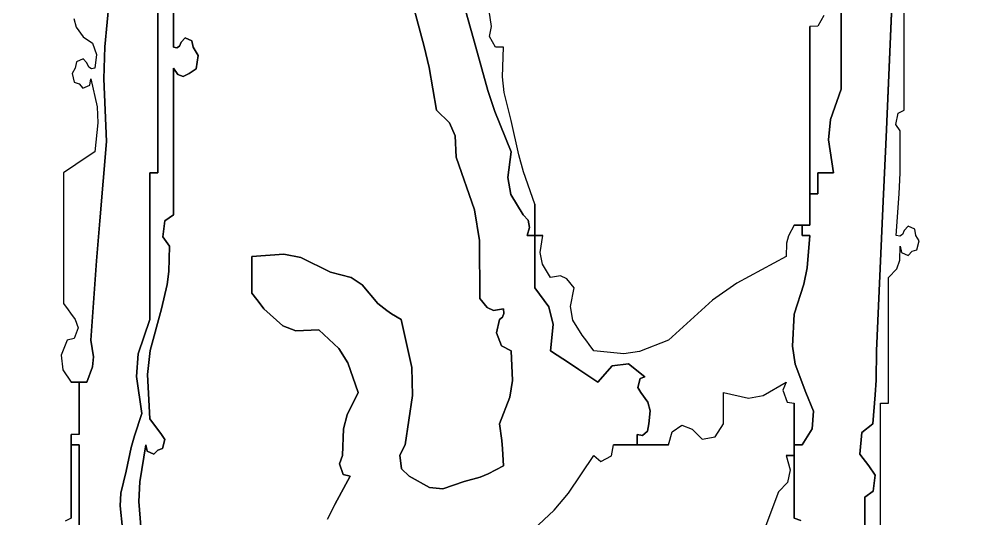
# Model space of a CAD drawing. Header units: millimetres. Extents: x 684742 to 685648, y 2544795 to 2545581.
# Drawn here: x 685617.531 to 685619.283, y 2544888.287 to 2544889.191 of the extents above; entities that cross this region are included whole.
import ezdxf

# ---------------------------------------------------------------- set-up
doc = ezdxf.new("R2010")
doc.units = ezdxf.units.MM
doc.layers.add('_0', color=7, linetype='Continuous')
doc.layers.add('JT-道路红线', color=7, linetype='Continuous', lineweight=5)

# ---------------------------------------------------------------- blocks, each defined once
blk = doc.blocks.new('dianziq11')
for p, q in [((1203655.8, -137525.3), (1203610, -137218.6)), ((1205667.8, -137224.1), (1205667.8, -137489.1)), ((1205667.8, -137489.1), (1205667.8, -137224.1)), ((1201463.1, -137284.4), (1201429.7, -137643.2)), ((1201429.7, -137643.2), (1201463.1, -137284.4)), ((1205925.5, -138163.7), (1205961.6, -137344.6)), ((1205961.6, -137344.6), (1205925.5, -138163.7)), ((1201824.8, -137501.2), (1201824.8, -137404.8)), ((1201824.8, -137404.8), (1201824.8, -137501.2)), ((1203203.7, -137404.8), (1203268.4, -137641.1)), ((1203268.4, -137641.1), (1203203.7, -137404.8)), ((1201734.3, -137742.1), (1201734.3, -137428.9)), ((1201734.3, -137428.9), (1201734.3, -137742.1)), ((1203565.4, -137645.7), (1203507.1, -137440.1)), ((1203507.1, -137440.1), (1203565.4, -137645.7)), ((1205566.3, -137463), (1205532.1, -137523.8)), ((1206029.5, -137621.7), (1206029.5, -137428.9)), ((1201252.4, -137480.4), (1201265, -137530.8)), ((1201265, -137530.8), (1201304.8, -137585.5)), ((1201824.8, -137549.4), (1201824.8, -137501.2)), ((1201824.8, -137501.2), (1201824.8, -137549.4)), ((1203643.5, -137583.2), (1203655.8, -137525.3)), ((1205532.1, -137523.8), (1205486.9, -137525.3)), ((1205486.9, -137525.3), (1205486.9, -138489)), ((1205486.9, -138489), (1205486.9, -137525.3)), ((1205486.9, -137525.3), (1205486.9, -138489)), ((1205667.8, -137489.1), (1205667.8, -137621.7)), ((1205667.8, -137621.7), (1205667.8, -137489.1)), ((1201304.8, -137585.5), (1201358.8, -137622.2)), ((1201824.8, -137645.7), (1201824.8, -137549.4)), ((1201824.8, -137549.4), (1201824.8, -137645.7)), ((1203678.4, -137645.3), (1203643.5, -137583.2)), ((1201358.8, -137622.2), (1201383, -137686.6)), ((1201860.1, -137639.2), (1201844.8, -137649.4)), ((1201844.8, -137649.4), (1201860.1, -137639.2)), ((1201870, -137615.6), (1201860.1, -137639.2)), ((1201860.1, -137639.2), (1201870, -137615.6)), ((1201892.2, -137591.7), (1201870, -137615.6)), ((1201870, -137615.6), (1201892.2, -137591.7)), ((1201930.7, -137608.8), (1201892.2, -137591.7)), ((1201892.2, -137591.7), (1201930.7, -137608.8)), ((1201937.8, -137645.7), (1201930.7, -137608.8)), ((1201930.7, -137608.8), (1201937.8, -137645.7)), ((1203268.4, -137641.1), (1203295.7, -137762.4)), ((1203295.7, -137762.4), (1203268.4, -137641.1)), ((1205667.8, -137621.7), (1205667.8, -137886.7)), ((1205667.8, -137886.7), (1205667.8, -137621.7)), ((1206029.5, -138007.1), (1206029.5, -137621.7)), ((1201383, -137686.6), (1201372.6, -137766.2)), ((1201429.7, -137643.2), (1201425.1, -137826.8)), ((1201425.1, -137826.8), (1201429.7, -137643.2)), ((1201844.8, -137649.4), (1201824.8, -137645.7)), ((1201824.8, -137645.7), (1201844.8, -137649.4)), ((1201968, -137692.1), (1201937.8, -137645.7)), ((1201937.8, -137645.7), (1201968, -137692.1)), ((1201956.5, -137769), (1201968, -137692.1)), ((1201968, -137692.1), (1201956.5, -137769)), ((1203633, -137894.1), (1203565.4, -137645.7)), ((1203565.4, -137645.7), (1203633, -137894.1)), ((1203723.7, -137645.7), (1203678.4, -137645.3)), ((1203718.8, -137816), (1203723.7, -137645.7)), ((1201266.7, -137729.3), (1201259.6, -137766.2)), ((1201305.2, -137712.2), (1201266.7, -137729.3)), ((1201327.4, -137736.1), (1201305.2, -137712.2)), ((1201337.2, -137759.6), (1201327.4, -137736.1)), ((1201734.3, -138368.5), (1201734.3, -137742.1)), ((1201734.3, -137742.1), (1201734.3, -138368.5)), ((1201259.6, -137766.2), (1201241.7, -137795.9)), ((1201241.7, -137795.9), (1201254.5, -137847.2)), ((1201352.6, -137769.9), (1201337.2, -137759.6)), ((1201372.6, -137766.2), (1201352.6, -137769.9)), ((1201824.8, -138103.5), (1201824.8, -137766.2)), ((1201824.8, -137766.2), (1201849.6, -137803.2)), ((1201849.6, -137803.2), (1201824.8, -137766.2)), ((1201824.8, -137766.2), (1201824.8, -138103.5)), ((1201849.6, -137803.2), (1201880.2, -137813.4)), ((1201880.2, -137813.4), (1201849.6, -137803.2)), ((1201880.2, -137813.4), (1201915.2, -137796.3)), ((1201915.2, -137796.3), (1201880.2, -137813.4)), ((1201915.2, -137796.3), (1201956.5, -137769)), ((1201956.5, -137769), (1201915.2, -137796.3)), ((1203295.7, -137762.4), (1203339.3, -138007.1)), ((1203339.3, -138007.1), (1203295.7, -137762.4)), ((1201254.5, -137847.2), (1201282.2, -137856.5)), ((1201282.2, -137856.5), (1201304.5, -137880.4)), ((1201304.5, -137880.4), (1201343, -137863.3)), ((1201343, -137863.3), (1201350, -137826.4)), ((1201350, -137826.4), (1201385.4, -137988.8)), ((1201425.1, -137826.8), (1201440.4, -138187.8)), ((1201440.4, -138187.8), (1201425.1, -137826.8)), ((1203728.4, -137905.7), (1203718.8, -137816)), ((1203674.2, -138015.9), (1203633, -137894.1)), ((1203633, -137894.1), (1203674.2, -138015.9)), ((1203768.9, -138067.3), (1203728.4, -137905.7)), ((1205667.8, -137886.7), (1205604.7, -138061.8)), ((1205604.7, -138061.8), (1205667.8, -137886.7)), ((1201385.4, -137988.8), (1201390.3, -138080.6)), ((1203339.3, -138007.1), (1203414.3, -138080.7)), ((1203414.3, -138080.7), (1203339.3, -138007.1)), ((1203768.9, -138248), (1203674.2, -138015.9)), ((1203674.2, -138015.9), (1203768.9, -138248)), ((1205982.1, -138090.5), (1205994.5, -138024.4)), ((1205994.5, -138024.4), (1206029.5, -138007.1)), ((1201390.3, -138080.6), (1201372.6, -138248)), ((1203414.3, -138080.7), (1203445.1, -138154.5)), ((1203445.1, -138154.5), (1203414.3, -138080.7)), ((1203811.8, -138265.1), (1203768.9, -138067.3)), ((1205604.7, -138061.8), (1205593.8, -138178.1)), ((1205593.8, -138178.1), (1205604.7, -138061.8)), ((1201824.8, -138272.1), (1201824.8, -138103.5)), ((1201824.8, -138103.5), (1201824.8, -138272.1)), ((1206006.9, -138127.6), (1205982.1, -138090.5)), ((1206005.7, -138368.8), (1206006.9, -138127.6)), ((1201440.4, -138187.8), (1201401, -138645.1)), ((1201401, -138645.1), (1201440.4, -138187.8)), ((1203445.1, -138154.5), (1203452.4, -138278.1)), ((1203452.4, -138278.1), (1203445.1, -138154.5)), ((1205593.8, -138178.1), (1205622.6, -138368.5)), ((1205622.6, -138368.5), (1205593.8, -138178.1)), ((1205907.4, -138573.3), (1205925.5, -138163.7)), ((1205925.5, -138163.7), (1205907.4, -138573.3)), ((1201372.6, -138248), (1201300.3, -138296.2)), ((1203748.2, -138394.5), (1203768.9, -138248)), ((1203768.9, -138248), (1203748.2, -138394.5)), ((1201300.3, -138296.2), (1201264.1, -138320.3)), ((1201824.8, -138609.4), (1201824.8, -138272.1)), ((1201824.8, -138272.1), (1201824.8, -138609.4)), ((1203452.4, -138278.1), (1203556.5, -138581.1)), ((1203556.5, -138581.1), (1203452.4, -138278.1)), ((1203839.2, -138362.6), (1203811.8, -138265.1)), ((1201264.1, -138320.3), (1201191.8, -138368.5)), ((1203904.5, -138549.2), (1203839.2, -138362.6)), ((1201191.8, -138368.5), (1201191.8, -138669.6)), ((1201689.1, -138705.8), (1201689.1, -138368.5)), ((1201689.1, -138368.5), (1201707.2, -138368.5)), ((1201707.2, -138368.5), (1201689.1, -138368.5)), ((1201689.1, -138368.5), (1201689.1, -138705.8)), ((1201707.2, -138368.5), (1201716.2, -138368.5)), ((1201716.2, -138368.5), (1201707.2, -138368.5)), ((1201716.2, -138368.5), (1201734.3, -138368.5)), ((1201734.3, -138368.5), (1201716.2, -138368.5)), ((1203766.7, -138493.2), (1203748.2, -138394.5)), ((1203748.2, -138394.5), (1203766.7, -138493.2)), ((1205568.3, -138368.5), (1205532.1, -138368.5)), ((1205532.1, -138368.5), (1205532.1, -138416.7)), ((1205532.1, -138416.7), (1205532.1, -138368.5)), ((1205532.1, -138368.5), (1205568.3, -138368.5)), ((1205532.1, -138416.7), (1205532.1, -138440.8)), ((1205532.1, -138440.8), (1205532.1, -138416.7)), ((1205586.4, -138368.5), (1205568.3, -138368.5)), ((1205568.3, -138368.5), (1205586.4, -138368.5)), ((1205622.6, -138368.5), (1205586.4, -138368.5)), ((1205586.4, -138368.5), (1205622.6, -138368.5)), ((1206001.1, -138489.7), (1206005.7, -138368.8)), ((1205532.1, -138440.8), (1205532.1, -138489)), ((1205532.1, -138489), (1205532.1, -138440.8)), ((1203836.7, -138609.4), (1203766.7, -138493.2)), ((1203766.7, -138493.2), (1203836.7, -138609.4)), ((1205532.1, -138489), (1205486.9, -138489)), ((1205486.9, -138489), (1205532.1, -138489)), ((1205532.1, -138489), (1205486.9, -138489)), ((1205486.9, -138489), (1205486.9, -138669.6)), ((1205486.9, -138669.6), (1205486.9, -138489)), ((1205486.9, -138489), (1205486.9, -138669.6)), ((1205486.9, -138489), (1205532.1, -138489)), ((1205532.1, -138489), (1205486.9, -138489)), ((1205486.9, -138489), (1205532.1, -138489)), ((1205984.2, -138729.9), (1206001.1, -138489.7)), ((1203556.5, -138581.1), (1203586, -138758.1)), ((1203586, -138758.1), (1203556.5, -138581.1)), ((1203904.5, -138729.9), (1203904.5, -138549.2)), ((1203904.5, -138549.2), (1203904.5, -138729.9)), ((1203904.5, -138729.9), (1203904.5, -138549.2)), ((1205871.2, -139392.4), (1205907.4, -138573.3)), ((1205907.4, -138573.3), (1205871.2, -139392.4)), ((1201764.7, -138736.4), (1201776.3, -138644)), ((1201776.3, -138644), (1201764.7, -138736.4)), ((1201776.3, -138644), (1201824.8, -138609.4)), ((1201824.8, -138609.4), (1201776.3, -138644)), ((1203865.4, -138641), (1203836.7, -138609.4)), ((1203836.7, -138609.4), (1203865.4, -138641)), ((1203873.5, -138683.9), (1203865.4, -138641)), ((1203865.4, -138641), (1203873.5, -138683.9)), ((1201191.8, -138669.6), (1201191.8, -138820.2)), ((1201401, -138645.1), (1201382.9, -138874)), ((1201382.9, -138874), (1201401, -138645.1)), ((1203859.3, -138729.9), (1203873.5, -138683.9)), ((1203873.5, -138683.9), (1203859.3, -138729.9)), ((1205396.5, -138669.6), (1205363.2, -138731.6)), ((1205441.7, -138669.6), (1205396.5, -138669.6)), ((1205396.5, -138669.6), (1205441.7, -138669.6)), ((1205441.7, -138669.6), (1205396.5, -138669.6)), ((1205486.9, -138669.6), (1205441.7, -138669.6)), ((1205441.7, -138669.6), (1205486.9, -138669.6)), ((1205486.9, -138669.6), (1205441.7, -138669.6)), ((1205441.7, -138669.6), (1205441.7, -138729.9)), ((1205441.7, -138729.9), (1205441.7, -138669.6)), ((1205441.7, -138669.6), (1205441.7, -138729.9)), ((1205441.7, -138729.9), (1205441.7, -138669.6)), ((1205441.7, -138669.6), (1205441.7, -138729.9)), ((1205441.7, -138729.9), (1205441.7, -138669.6)), ((1206029.5, -138699.8), (1206019.6, -138723.3)), ((1206051.7, -138675.9), (1206029.5, -138699.8)), ((1206090.2, -138693), (1206051.7, -138675.9)), ((1206097.3, -138729.9), (1206090.2, -138693)), ((1201689.1, -138874.4), (1201689.1, -138705.8)), ((1201689.1, -138705.8), (1201689.1, -138874.4)), ((1201802.1, -138790.1), (1201764.7, -138736.4)), ((1201764.7, -138736.4), (1201802.1, -138790.1)), ((1203904.5, -138729.9), (1203859.3, -138729.9)), ((1203859.3, -138729.9), (1203904.5, -138729.9)), ((1203904.5, -138729.9), (1203859.3, -138729.9)), ((1203859.3, -138729.9), (1203904.5, -138729.9)), ((1203904.5, -138729.9), (1203859.3, -138729.9)), ((1203859.3, -138729.9), (1203904.5, -138729.9)), ((1203949.7, -138729.9), (1203904.5, -138729.9)), ((1203904.5, -138729.9), (1203949.7, -138729.9)), ((1203949.7, -138729.9), (1203904.5, -138729.9)), ((1203904.5, -138729.9), (1203904.5, -139031)), ((1203904.5, -139031), (1203904.5, -138729.9)), ((1203904.5, -138729.9), (1203904.5, -139031)), ((1203904.5, -139031), (1203904.5, -138729.9)), ((1203904.5, -138729.9), (1203904.5, -139031)), ((1203904.5, -139031), (1203904.5, -138729.9)), ((1203935.4, -138827.3), (1203949.7, -138729.9)), ((1205363.2, -138731.6), (1205352.5, -138774.2)), ((1205441.7, -138729.9), (1205459.8, -138729.9)), ((1205459.8, -138729.9), (1205441.7, -138729.9)), ((1205459.8, -138729.9), (1205468.8, -138729.9)), ((1205468.8, -138729.9), (1205459.8, -138729.9)), ((1205468.8, -138729.9), (1205486.9, -138729.9)), ((1205486.9, -138729.9), (1205468.8, -138729.9)), ((1205486.9, -138729.9), (1205471.4, -138915.7)), ((1205471.4, -138915.7), (1205486.9, -138729.9)), ((1206004.3, -138733.5), (1205984.2, -138729.9)), ((1206019.6, -138723.3), (1206004.3, -138733.5)), ((1206115.2, -138759.5), (1206097.3, -138729.9)), ((1201797.5, -138936.5), (1201802.1, -138790.1)), ((1201802.1, -138790.1), (1201797.5, -138936.5)), ((1203586, -138758.1), (1203588, -139091.2)), ((1203588, -139091.2), (1203586, -138758.1)), ((1205352.5, -138774.2), (1205351.3, -138850.3)), ((1206005, -138870.9), (1206006.9, -138790.1)), ((1206006.9, -138790.1), (1206013.9, -138827)), ((1206074.7, -138820.2), (1206102.4, -138810.8)), ((1206102.4, -138810.8), (1206115.2, -138759.5)), ((1201191.8, -138820.2), (1201191.8, -139121.4)), ((1202459.4, -138835.8), (1202276.9, -138850.3)), ((1202276.9, -138850.3), (1202459.4, -138835.8)), ((1202276.9, -138850.3), (1202276.9, -138934.7)), ((1202276.9, -138934.7), (1202276.9, -138850.3)), ((1202557.7, -138855.5), (1202459.4, -138835.8)), ((1202459.4, -138835.8), (1202557.7, -138855.5)), ((1202729, -138940.7), (1202557.7, -138855.5)), ((1202557.7, -138855.5), (1202729, -138940.7)), ((1203947.8, -138893.8), (1203935.4, -138827.3)), ((1205351.3, -138850.3), (1205066.2, -139003.6)), ((1206013.9, -138827), (1206052.4, -138844.1)), ((1206052.4, -138844.1), (1206074.7, -138820.2)), ((1201382.9, -138874), (1201350, -139332.2)), ((1201350, -139332.2), (1201382.9, -138874)), ((1201689.1, -139211.7), (1201689.1, -138874.4)), ((1201689.1, -138874.4), (1201689.1, -139211.7)), ((1203994.9, -138970.8), (1203947.8, -138893.8)), ((1205471.4, -138915.7), (1205452.5, -139010.1)), ((1205452.5, -139010.1), (1205471.4, -138915.7)), ((1205939, -138970.8), (1205986.4, -138920.4)), ((1205986.4, -138920.4), (1206005, -138870.9)), ((1201788.1, -139011), (1201797.5, -138936.5)), ((1201797.5, -138936.5), (1201788.1, -139011)), ((1202276.9, -138934.7), (1202276.9, -138976.8)), ((1202276.9, -138976.8), (1202276.9, -138934.7)), ((1202276.9, -138976.8), (1202276.9, -139061.1)), ((1202276.9, -139061.1), (1202276.9, -138976.8)), ((1202848, -138971.7), (1202729, -138940.7)), ((1202729, -138940.7), (1202848, -138971.7)), ((1202910.2, -139013.1), (1202848, -138971.7)), ((1202848, -138971.7), (1202910.2, -139013.1)), ((1204051.7, -138962.2), (1203994.9, -138970.8)), ((1204089, -138978.7), (1204051.7, -138962.2)), ((1205939, -139259.9), (1205939, -138970.8)), ((1201756.9, -139151.5), (1201788.1, -139011)), ((1201788.1, -139011), (1201756.9, -139151.5)), ((1203000.3, -139121.4), (1202910.2, -139013.1)), ((1202910.2, -139013.1), (1203000.3, -139121.4)), ((1203904.5, -139031), (1203984.3, -139140.2)), ((1203984.3, -139140.2), (1203904.5, -139031)), ((1204130.6, -139031), (1204089, -138978.7)), ((1204110.3, -139138.7), (1204130.6, -139031)), ((1205066.2, -139003.6), (1204927.5, -139102.1)), ((1205452.5, -139010.1), (1205396.5, -139181.6)), ((1205396.5, -139181.6), (1205452.5, -139010.1)), ((1202276.9, -139061.1), (1202304, -139097.3)), ((1202304, -139097.3), (1202276.9, -139061.1)), ((1201191.8, -139121.4), (1201218.9, -139157.5)), ((1202304, -139097.3), (1202317.6, -139115.3)), ((1202317.6, -139115.3), (1202304, -139097.3)), ((1202317.6, -139115.3), (1202344.7, -139151.5)), ((1202344.7, -139151.5), (1202317.6, -139115.3)), ((1203052.8, -139161.7), (1203000.3, -139121.4)), ((1203000.3, -139121.4), (1203052.8, -139161.7)), ((1203588, -139091.2), (1203629.6, -139143.5)), ((1203629.6, -139143.5), (1203588, -139091.2)), ((1203629.6, -139143.5), (1203666.8, -139160.1)), ((1203666.8, -139160.1), (1203629.6, -139143.5)), ((1203984.3, -139140.2), (1204009.6, -139241.3)), ((1204009.6, -139241.3), (1203984.3, -139140.2)), ((1204123.1, -139215.9), (1204110.3, -139138.7)), ((1204927.5, -139102.1), (1204673.1, -139332.2)), ((1201218.9, -139157.5), (1201232.5, -139175.6)), ((1201232.5, -139175.6), (1201259.6, -139211.7)), ((1201691, -139391.4), (1201756.9, -139151.5)), ((1201756.9, -139151.5), (1201691, -139391.4)), ((1202344.7, -139151.5), (1202453.9, -139249.5)), ((1202453.9, -139249.5), (1202344.7, -139151.5)), ((1203080.1, -139179.9), (1203052.8, -139161.7)), ((1203052.8, -139161.7), (1203080.1, -139179.9)), ((1203135.9, -139211.7), (1203080.1, -139179.9)), ((1203080.1, -139179.9), (1203135.9, -139211.7)), ((1203666.8, -139160.1), (1203723.7, -139151.5)), ((1203723.7, -139151.5), (1203666.8, -139160.1)), ((1203718.7, -139198.6), (1203701, -139211.7)), ((1203701, -139211.7), (1203718.7, -139198.6)), ((1203726.4, -139178.2), (1203718.7, -139198.6)), ((1203718.7, -139198.6), (1203726.4, -139178.2)), ((1203723.7, -139151.5), (1203726.4, -139178.2)), ((1203726.4, -139178.2), (1203723.7, -139151.5)), ((1205396.5, -139181.6), (1205386.5, -139365.4)), ((1205386.5, -139365.4), (1205396.5, -139181.6)), ((1201259.6, -139211.7), (1201276.7, -139260.5)), ((1201622.3, -139410.9), (1201689.1, -139211.7)), ((1201689.1, -139211.7), (1201622.3, -139410.9)), ((1202453.9, -139249.5), (1202529.6, -139278.3)), ((1202529.6, -139278.3), (1202453.9, -139249.5)), ((1203196.3, -139489.6), (1203135.9, -139211.7)), ((1203135.9, -139211.7), (1203196.3, -139489.6)), ((1203701, -139211.7), (1203683.7, -139289.1)), ((1203683.7, -139289.1), (1203701, -139211.7)), ((1204009.6, -139241.3), (1203994.9, -139392.4)), ((1203994.9, -139392.4), (1204009.6, -139241.3)), ((1204175.8, -139302), (1204123.1, -139215.9)), ((1201276.7, -139260.5), (1201254, -139321.1)), ((1202529.6, -139278.3), (1202661.2, -139271.9)), ((1202661.2, -139271.9), (1202529.6, -139278.3)), ((1202661.2, -139271.9), (1202777.3, -139379.1)), ((1202777.3, -139379.1), (1202661.2, -139271.9)), ((1203683.7, -139289.1), (1203712, -139364.4)), ((1203712, -139364.4), (1203683.7, -139289.1)), ((1204202.9, -139338.2), (1204175.8, -139302)), ((1205939, -139404.4), (1205939, -139259.9)), ((1201214.4, -139332.2), (1201179.8, -139417.7)), ((1201254, -139321.1), (1201214.4, -139332.2)), ((1201350, -139332.2), (1201364.4, -139427.4)), ((1201364.4, -139427.4), (1201350, -139332.2)), ((1203712, -139364.4), (1203768.9, -139392.4)), ((1203768.9, -139392.4), (1203712, -139364.4)), ((1204216.5, -139356.3), (1204202.9, -139338.2)), ((1204243.6, -139392.4), (1204216.5, -139356.3)), ((1204673.1, -139332.2), (1204507.3, -139396.9)), ((1205386.5, -139365.4), (1205402, -139468.8)), ((1205402, -139468.8), (1205386.5, -139365.4)), ((1201179.8, -139417.7), (1201187.7, -139501.5)), ((1201611.5, -139539.9), (1201622.3, -139410.9)), ((1201622.3, -139410.9), (1201611.5, -139539.9)), ((1201676.3, -139528.9), (1201691, -139391.4)), ((1201691, -139391.4), (1201676.3, -139528.9)), ((1202777.3, -139379.1), (1202829, -139461.9)), ((1202829, -139461.9), (1202777.3, -139379.1)), ((1203768.9, -139392.4), (1203774.9, -139564.7)), ((1203774.9, -139564.7), (1203768.9, -139392.4)), ((1203994.9, -139392.4), (1204103.4, -139464.7)), ((1204103.4, -139464.7), (1203994.9, -139392.4)), ((1204415.9, -139409.7), (1204243.6, -139392.4)), ((1204507.3, -139396.9), (1204415.9, -139409.7)), ((1205867.9, -139561.4), (1205871.2, -139392.4)), ((1205871.2, -139392.4), (1205867.9, -139561.4)), ((1205939, -139693.5), (1205939, -139404.4)), ((1201364.4, -139427.4), (1201359, -139485.5)), ((1201359, -139485.5), (1201364.4, -139427.4)), ((1202829, -139461.9), (1202887.2, -139633.3)), ((1202887.2, -139633.3), (1202829, -139461.9)), ((1204103.4, -139464.7), (1204157.7, -139500.8)), ((1204157.7, -139500.8), (1204103.4, -139464.7)), ((1204266.2, -139573.1), (1204348.8, -139478.6)), ((1204348.8, -139478.6), (1204266.2, -139573.1)), ((1204348.8, -139478.6), (1204444.2, -139468)), ((1204444.2, -139468), (1204348.8, -139478.6)), ((1204444.2, -139468), (1204537.5, -139543)), ((1204537.5, -139543), (1204444.2, -139468)), ((1205402, -139468.8), (1205464.3, -139633.3)), ((1205464.3, -139633.3), (1205402, -139468.8)), ((1201187.7, -139501.5), (1201237, -139573.1)), ((1201359, -139485.5), (1201327.4, -139573.1)), ((1201327.4, -139573.1), (1201359, -139485.5)), ((1201689.1, -139783.9), (1201676.3, -139528.9)), ((1201676.3, -139528.9), (1201689.1, -139783.9)), ((1203201.3, -139650.8), (1203196.3, -139489.6)), ((1203196.3, -139489.6), (1203201.3, -139650.8)), ((1204157.7, -139500.8), (1204266.2, -139573.1)), ((1204266.2, -139573.1), (1204157.7, -139500.8)), ((1201237, -139573.1), (1201327.4, -139573.1)), ((1201327.4, -139573.1), (1201237, -139573.1)), ((1201237, -139573.1), (1201327.4, -139573.1)), ((1201327.4, -139573.1), (1201282.2, -139573.1)), ((1201282.2, -139573.1), (1201327.4, -139573.1)), ((1201327.4, -139573.1), (1201282.2, -139573.1)), ((1201282.2, -139573.1), (1201282.2, -139874.2)), ((1201282.2, -139874.2), (1201282.2, -139573.1)), ((1201282.2, -139573.1), (1201282.2, -139874.2)), ((1201643.9, -139753.8), (1201611.5, -139539.9)), ((1201611.5, -139539.9), (1201643.9, -139753.8)), ((1203774.9, -139564.7), (1203759.6, -139660.1)), ((1203759.6, -139660.1), (1203774.9, -139564.7)), ((1204509.8, -139552.4), (1204496.9, -139603.6)), ((1204496.9, -139603.6), (1204509.8, -139552.4)), ((1204537.5, -139543), (1204509.8, -139552.4)), ((1204509.8, -139552.4), (1204537.5, -139543)), ((1205217.7, -139650.9), (1205351.3, -139573.1)), ((1205351.3, -139573.1), (1205330.6, -139619.4)), ((1205863.4, -139646.1), (1205867.9, -139561.4)), ((1205867.9, -139561.4), (1205863.4, -139646.1)), ((1202887.2, -139633.3), (1202824.7, -139760.9)), ((1202824.7, -139760.9), (1202887.2, -139633.3)), ((1204496.9, -139603.6), (1204514.9, -139633.3)), ((1204514.9, -139633.3), (1204496.9, -139603.6)), ((1204514.9, -139633.3), (1204554.7, -139688)), ((1204554.7, -139688), (1204514.9, -139633.3)), ((1204989.6, -139705.6), (1204989.6, -139633.3)), ((1204989.6, -139633.3), (1205133.4, -139665)), ((1205330.6, -139619.4), (1205356.3, -139687.8)), ((1205464.3, -139633.3), (1205507.9, -139739.6)), ((1205507.9, -139739.6), (1205464.3, -139633.3)), ((1203158.5, -139934.5), (1203201.3, -139650.8)), ((1203201.3, -139650.8), (1203158.5, -139934.5)), ((1203759.6, -139660.1), (1203701, -139814)), ((1203701, -139814), (1203759.6, -139660.1)), ((1204554.7, -139688), (1204567.3, -139738.4)), ((1204567.3, -139738.4), (1204554.7, -139688)), ((1205133.4, -139665), (1205217.7, -139650.9)), ((1205356.3, -139687.8), (1205396.5, -139693.5)), ((1205396.5, -139693.5), (1205396.5, -139934.5)), ((1205396.5, -139934.5), (1205396.5, -139693.5)), ((1205396.5, -139693.5), (1205396.5, -139934.5)), ((1205848.6, -139814), (1205863.4, -139646.1)), ((1205863.4, -139646.1), (1205848.6, -139814)), ((1205893.8, -140127.2), (1205893.8, -139693.5)), ((1205893.8, -139693.5), (1205911.9, -139693.5)), ((1205911.9, -139693.5), (1205921, -139693.5)), ((1205921, -139693.5), (1205939, -139693.5)), ((1201600.4, -139882.3), (1201643.9, -139753.8)), ((1201643.9, -139753.8), (1201600.4, -139882.3)), ((1204567.3, -139738.4), (1204560.1, -139814)), ((1204560.1, -139814), (1204567.3, -139738.4)), ((1204989.6, -139741.7), (1204989.6, -139705.6)), ((1204989.6, -139814), (1204989.6, -139741.7)), ((1205507.9, -139739.6), (1205500.2, -139841.8)), ((1205500.2, -139841.8), (1205507.9, -139739.6)), ((1201716.2, -139820), (1201689.1, -139783.9)), ((1201689.1, -139783.9), (1201716.2, -139820)), ((1202824.7, -139760.9), (1202804.2, -139842.6)), ((1202804.2, -139842.6), (1202824.7, -139760.9)), ((1201729.8, -139838.1), (1201716.2, -139820)), ((1201716.2, -139820), (1201729.8, -139838.1)), ((1201756.9, -139874.2), (1201729.8, -139838.1)), ((1201729.8, -139838.1), (1201756.9, -139874.2)), ((1202804.2, -139842.6), (1202796.8, -139994.7)), ((1202796.8, -139994.7), (1202804.2, -139842.6)), ((1203701, -139814), (1203714.3, -139909.5)), ((1203714.3, -139909.5), (1203701, -139814)), ((1204552.6, -139856.3), (1204524.4, -139881.3)), ((1204524.4, -139881.3), (1204552.6, -139856.3)), ((1204560.1, -139814), (1204552.6, -139856.3)), ((1204552.6, -139856.3), (1204560.1, -139814)), ((1204673.1, -139934.5), (1204694.1, -139858.7)), ((1204694.1, -139858.7), (1204750.6, -139821)), ((1204750.6, -139821), (1204808.7, -139844.1)), ((1204808.7, -139844.1), (1204868, -139900.6)), ((1204942.6, -139888.2), (1204989.6, -139814)), ((1205500.2, -139841.8), (1205441.7, -139934.5)), ((1205441.7, -139934.5), (1205500.2, -139841.8)), ((1205773.7, -139987.3), (1205785.4, -139862.4)), ((1205785.4, -139862.4), (1205773.7, -139987.3)), ((1205785.4, -139862.4), (1205848.6, -139814)), ((1205848.6, -139814), (1205785.4, -139862.4)), ((1201255.1, -139874.2), (1201237, -139874.2)), ((1201237, -139874.2), (1201237, -139934.5)), ((1201237, -139934.5), (1201237, -139874.2)), ((1201237, -139874.2), (1201237, -139934.5)), ((1201264.1, -139874.2), (1201255.1, -139874.2)), ((1201282.2, -139874.2), (1201264.1, -139874.2)), ((1201582.1, -139949.3), (1201600.4, -139882.3)), ((1201600.4, -139882.3), (1201582.1, -139949.3)), ((1201774.9, -139903.9), (1201756.9, -139874.2)), ((1201756.9, -139874.2), (1201774.9, -139903.9)), ((1201762, -139955.2), (1201774.9, -139903.9)), ((1201774.9, -139903.9), (1201762, -139955.2)), ((1203714.3, -139909.5), (1203718.8, -139958)), ((1203718.8, -139958), (1203714.3, -139909.5)), ((1204524.4, -139881.3), (1204492.3, -139874.2)), ((1204492.3, -139874.2), (1204492.3, -139934.5)), ((1204492.3, -139934.5), (1204492.3, -139874.2)), ((1204492.3, -139874.2), (1204492.3, -139934.5)), ((1204492.3, -139934.5), (1204492.3, -139874.2)), ((1204492.3, -139874.2), (1204492.3, -139934.5)), ((1204492.3, -139934.5), (1204492.3, -139874.2)), ((1204492.3, -139874.2), (1204524.4, -139881.3)), ((1204868, -139900.6), (1204942.6, -139888.2)), ((1201237, -139934.5), (1201282.2, -139934.5)), ((1201282.2, -139934.5), (1201237, -139934.5)), ((1201237, -139934.5), (1201282.2, -139934.5)), ((1201282.2, -139934.5), (1201237, -139934.5)), ((1201237, -139934.5), (1201282.2, -139934.5)), ((1201282.2, -139934.5), (1201237, -139934.5)), ((1201237, -139934.5), (1201237, -140356.1)), ((1201237, -140356.1), (1201237, -139934.5)), ((1201237, -139934.5), (1201237, -140356.1)), ((1201282.2, -139934.5), (1201282.2, -140175.4)), ((1201282.2, -140175.4), (1201282.2, -139934.5)), ((1201553.5, -140085), (1201582.1, -139949.3)), ((1201582.1, -139949.3), (1201553.5, -140085)), ((1201630.8, -140146.3), (1201666.5, -139934.5)), ((1201666.5, -139934.5), (1201630.8, -140146.3)), ((1201666.5, -139934.5), (1201673.6, -139971.4)), ((1201673.6, -139971.4), (1201666.5, -139934.5)), ((1201673.6, -139971.4), (1201712.1, -139988.5)), ((1201712.1, -139988.5), (1201673.6, -139971.4)), ((1201712.1, -139988.5), (1201734.3, -139964.6)), ((1201734.3, -139964.6), (1201712.1, -139988.5)), ((1201734.3, -139964.6), (1201762, -139955.2)), ((1201762, -139955.2), (1201734.3, -139964.6)), ((1203126.8, -139994.3), (1203158.5, -139934.5)), ((1203158.5, -139934.5), (1203126.8, -139994.3)), ((1203718.8, -139958), (1203723.7, -140054.9)), ((1203723.7, -140054.9), (1203718.8, -139958)), ((1204344.8, -139997.4), (1204356.6, -139934.5)), ((1204356.6, -139934.5), (1204492.3, -139934.5)), ((1204492.3, -139934.5), (1204356.6, -139934.5)), ((1204356.6, -139934.5), (1204492.3, -139934.5)), ((1204492.3, -139934.5), (1204673.1, -139934.5)), ((1204673.1, -139934.5), (1204492.3, -139934.5)), ((1204492.3, -139934.5), (1204673.1, -139934.5)), ((1205441.7, -139934.5), (1205396.5, -139934.5)), ((1205396.5, -139934.5), (1205441.7, -139934.5)), ((1205441.7, -139934.5), (1205396.5, -139934.5)), ((1205396.5, -139934.5), (1205396.5, -140356.1)), ((1205396.5, -140356.1), (1205396.5, -139934.5)), ((1205396.5, -139934.5), (1205396.5, -140356.1)), ((1205396.5, -139934.5), (1205441.7, -139934.5)), ((1205441.7, -139934.5), (1205396.5, -139934.5)), ((1205396.5, -139934.5), (1205441.7, -139934.5)), ((1202796.8, -139994.7), (1202779.7, -140043.5)), ((1202779.7, -140043.5), (1202796.8, -139994.7)), ((1203136.5, -140072.2), (1203126.8, -139994.3)), ((1203126.8, -139994.3), (1203136.5, -140072.2)), ((1204099, -140211.6), (1204243.6, -139994.7)), ((1204243.6, -139994.7), (1204284.7, -140029.4)), ((1204284.7, -140029.4), (1204344.8, -139997.4)), ((1205396.5, -139994.7), (1205351.3, -139994.7)), ((1205351.3, -139994.7), (1205396.5, -139994.7)), ((1205396.5, -139994.7), (1205351.3, -139994.7)), ((1205351.3, -139994.7), (1205373.1, -140077.4)), ((1205396.5, -140356.1), (1205396.5, -139994.7)), ((1205396.5, -139994.7), (1205396.5, -140356.1)), ((1205396.5, -140356.1), (1205396.5, -139994.7)), ((1205826, -140054.9), (1205773.7, -139987.3)), ((1205773.7, -139987.3), (1205826, -140054.9)), ((1201522.7, -140211.6), (1201553.5, -140085)), ((1201553.5, -140085), (1201522.7, -140211.6)), ((1202779.7, -140043.5), (1202802.4, -140104.1)), ((1202802.4, -140104.1), (1202779.7, -140043.5)), ((1203181.1, -140115.1), (1203136.5, -140072.2)), ((1203136.5, -140072.2), (1203181.1, -140115.1)), ((1203723.7, -140054.9), (1203636, -140101.5)), ((1203636, -140101.5), (1203723.7, -140054.9)), ((1205373.1, -140077.4), (1205357.4, -140150.5)), ((1205863.5, -140108.6), (1205826, -140054.9)), ((1205826, -140054.9), (1205863.5, -140108.6)), ((1201626, -140260.7), (1201630.8, -140146.3)), ((1201630.8, -140146.3), (1201626, -140260.7)), ((1202842, -140115.1), (1202753.1, -140276.9)), ((1202753.1, -140276.9), (1202842, -140115.1)), ((1202802.4, -140104.1), (1202842, -140115.1)), ((1202842, -140115.1), (1202802.4, -140104.1)), ((1203298.2, -140180.4), (1203181.1, -140115.1)), ((1203181.1, -140115.1), (1203298.2, -140180.4)), ((1203497.6, -140145.3), (1203374.7, -140187.7)), ((1203374.7, -140187.7), (1203497.6, -140145.3)), ((1203590.1, -140119.9), (1203497.6, -140145.3)), ((1203497.6, -140145.3), (1203590.1, -140119.9)), ((1203636, -140101.5), (1203590.1, -140119.9)), ((1203590.1, -140119.9), (1203636, -140101.5)), ((1205851.9, -140201), (1205863.5, -140108.6)), ((1205863.5, -140108.6), (1205851.9, -140201)), ((1205893.8, -140344), (1205893.8, -140127.2)), ((1201282.2, -140175.4), (1201282.2, -140295.8)), ((1201282.2, -140295.8), (1201282.2, -140175.4)), ((1203374.7, -140187.7), (1203298.2, -140180.4)), ((1203298.2, -140180.4), (1203374.7, -140187.7)), ((1205357.4, -140150.5), (1205306.1, -140205.5)), ((1205803.4, -140235.6), (1205851.9, -140201)), ((1205851.9, -140201), (1205803.4, -140235.6)), ((1201517.7, -140284.4), (1201522.7, -140211.6)), ((1201522.7, -140211.6), (1201517.7, -140284.4)), ((1204015.3, -140310.6), (1204099, -140211.6)), ((1205306.1, -140205.5), (1205228.6, -140413)), ((1205803.4, -140536.7), (1205803.4, -140235.6)), ((1205803.4, -140235.6), (1205803.4, -140536.7)), ((1201282.2, -140295.8), (1201282.2, -140536.7)), ((1201282.2, -140536.7), (1201282.2, -140295.8)), ((1201530.9, -140416.3), (1201517.7, -140284.4)), ((1201517.7, -140284.4), (1201530.9, -140416.3)), ((1201643.9, -140476.5), (1201626, -140260.7)), ((1201626, -140260.7), (1201643.9, -140476.5)), ((1202753.1, -140276.9), (1202712.2, -140361.9)), ((1202712.2, -140361.9), (1202753.1, -140276.9)), ((1203836.7, -140476.5), (1204015.3, -140310.6)), ((1201237, -140356.1), (1201202, -140373.3)), ((1205396.5, -140356.1), (1205435.5, -140370.3)), ((1205435.5, -140370.3), (1205396.5, -140356.1)), ((1205893.8, -140777.7), (1205893.8, -140344))]:
    blk.add_line(p, q)
blk = doc.blocks.new('图框')
at = {"layer": '_0', "xscale": 0.0943866713860022, "yscale": 0.0943866713860022, "zscale": 0.0943866713860022}
blk.add_blockref('dianziq11', (1139.92, -72907.34), dxfattribs=at)

msp = doc.modelspace()

# ---------------------------------------------------------------- linework, layer by layer
at = {"layer": 'JT-道路红线'}
msp.add_lwpolyline([(685561.564, 2544836.62, -0.000012), (685525.5533, 2544830.2773, -0.000109), (685523.0872, 2544829.8441, -0.000152), (685520.6222, 2544829.4124, -0.000196), (685518.1581, 2544828.9826, -0.000239), (685515.6949, 2544828.5552, -0.000283), (685513.2325, 2544828.1305, -0.000326), (685510.7709, 2544827.7091, -0.00037), (685508.3099, 2544827.2913, -0.000392), (685505.9728, 2544826.8982, -0.000392), (685503.8406, 2544826.543, -0.000392), (685501.8673, 2544826.2175, -0.000392), (685500.022, 2544825.9161, -0.000392), (685498.2826, 2544825.6347, -0.000392), (685496.6327, 2544825.3705, -0.000392), (685495.0599, 2544825.1212, -0.000392), (685493.5541, 2544824.8849, -0.000392), (685492.1076, 2544824.6602, -0.000392), (685490.7138, 2544824.4459, -0.000392), (685489.3674, 2544824.2411, -0.000392), (685488.0637, 2544824.0449, -0.000392), (685486.7991, 2544823.8566, -0.000196), (685486.1803, 2544823.7652, -0.019313), (685425.3147, 2544817.1888, -0.000217)], format="xyb", dxfattribs=at)

# ---------------------------------------------------------------- block references
at = {"xscale": 0.003333333, "yscale": 0.003333333, "zscale": 0.003333333}
msp.add_blockref('图框', (685235.8899, 2545175.4712), dxfattribs=at)

doc.saveas('drawing.dxf')
